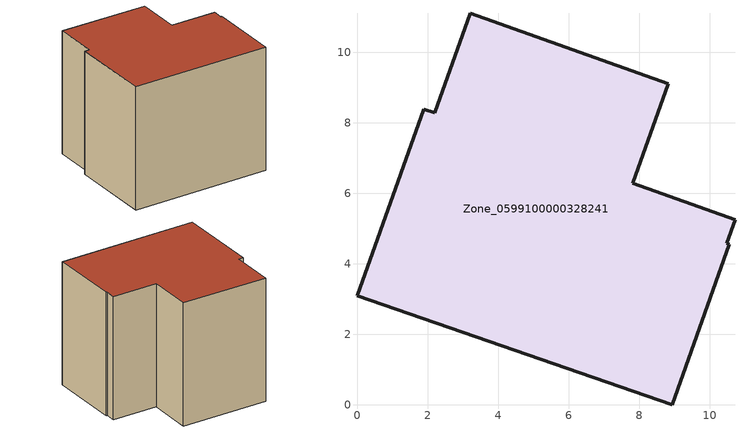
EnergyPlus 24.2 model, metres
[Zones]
Zone_0599100000328241
 floor ground (C_G): 7.82,6.28 10.71,5.24 10.48,4.58 10.54,4.55 8.93,0 0,3.09 1.88,8.39 2.19,8.28 3.2,11.1 8.82,9.1 z0
 wall outside (C_F): 1.88,8.39 0,3.09 8.93,0 10.54,4.55 10.48,4.58 10.71,5.24 7.82,6.28 8.82,9.1 3.2,11.1 2.19,8.28 1.88,8.39 z0:8.38
 roof outside (C_R): 10.71,5.24 7.82,6.28 8.82,9.1 3.2,11.1 2.19,8.28 1.88,8.39 0,3.09 8.93,0 10.54,4.55 10.48,4.58 z8.38
[BUILDING]
Pand.0599100000328241: North Axis=0; Terrain=City; Loads Convergence Tolerance Value=0.04; Temperature Convergence Tolerance Value=0.4; Solar Distribution=FullExterior; Maximum Number of Warmup Days=25; Minimum Number of Warmup Days=1
[Site:Location]
Rotterdam.The.Hague.AP_ZH_NLD Design_Conditions: Latitude=51.96; Longitude=4.45; Time Zone=1; Elevation=-4.5
[SITE:GROUNDTEMPERATURE:BUILDINGSURFACE]
18, 18, 18, 18, 18, 18, 18, 18, 18, 18, 18, 18
[MATERIAL] Thermal Absorptance=0.9; Solar Absorptance=0.7; Visible Absorptance=0.7
Name | Roughness | Thickness | Conductivity | Density | Specific Heat
G.TC.1975-1991 | MediumSmooth | 0.15 | 0.288461 | 540 | 1210
F.TC.1975-1991 | Rough | 0.3 | 0.230769 | 1920 | 840
R.TC.1975-1991 | MediumRough | 0.2 | 0.153846 | 1500 | 1000
[CONSTRUCTION]
C_G: G.TC.1975-1991
C_F: F.TC.1975-1991
C_R: R.TC.1975-1991
[ZONE]
Zone_0599100000328241: Type=1; Multiplier=1; Ceiling Height=Autocalculate; Volume=Autocalculate; Floor Area=autocalculate; Part of Total Floor Area=Yes
[ZONEINFILTRATION:DESIGNFLOWRATE]
Infil_Zone_0599100000328241: Zone or ZoneList or Space or SpaceList=Zone_0599100000328241; Schedule=AlwaysOn; Design Flow Rate Calculation Method=Flow/Area; Flow Rate per Floor Area=0.003; Constant Term Coefficient=1; Temperature Term Coefficient=0; Velocity Term Coefficient=0; Velocity Squared Term Coefficient=0
[HVACTEMPLATE:ZONE:IDEALLOADSAIRSYSTEM]
Zone_0599100000328241: Maximum Heating Supply Air Temperature=50; Minimum Cooling Supply Air Temperature=13; Maximum Heating Supply Air Humidity Ratio=0.0156; Minimum Cooling Supply Air Humidity Ratio=0.0077; Heating Limit=NoLimit; Cooling Limit=NoLimit; Dehumidification Control Type=ConstantSensibleHeatRatio; Cooling Sensible Heat Ratio=0.7; Dehumidification Setpoint=60; Humidification Control Type=None; Humidification Setpoint=30; Outdoor Air Method=None; Outdoor Air Flow Rate per Person=0.00944; Outdoor Air Flow Rate per Zone Floor Area=0; Outdoor Air Flow Rate per Zone=0; Demand Controlled Ventilation Type=None; Outdoor Air Economizer Type=NoEconomizer; Heat Recovery Type=None; Sensible Heat Recovery Effectiveness=0.7; Latent Heat Recovery Effectiveness=0.65
[ZONECONTROL:THERMOSTAT]
ThermostatControl_Zone_0599100000328241: Zone or ZoneList=Zone_0599100000328241; Control Type Schedule=DualSetpointControlType; Control 1=Thermostat_Zone_0599100000328241; Temperature Difference Between Cutout And Setpoint=0
[THERMOSTATSETPOINT:DUALSETPOINT]
Thermostat_Zone_0599100000328241: Heating Setpoint Temperature Schedule=HeatingSetpoint_Zone_0599100000328241; Cooling Setpoint Temperature Schedule=CoolingSetpoint_Zone_0599100000328241
[SCHEDULE:COMPACT]
HeatingSetpoint_Zone_0599100000328241: Through: 12/31, For: AllDays, Until: 24:00, 21
CoolingSetpoint_Zone_0599100000328241: Through: 12/31, For: AllDays, Until: 24:00, 24
DualSetpointControlType: Through: 12/31, For: AllDays, Until: 24:00, 4
AlwaysOn: Through: 12/31, For: AllDays, Until: 24:00, 1
